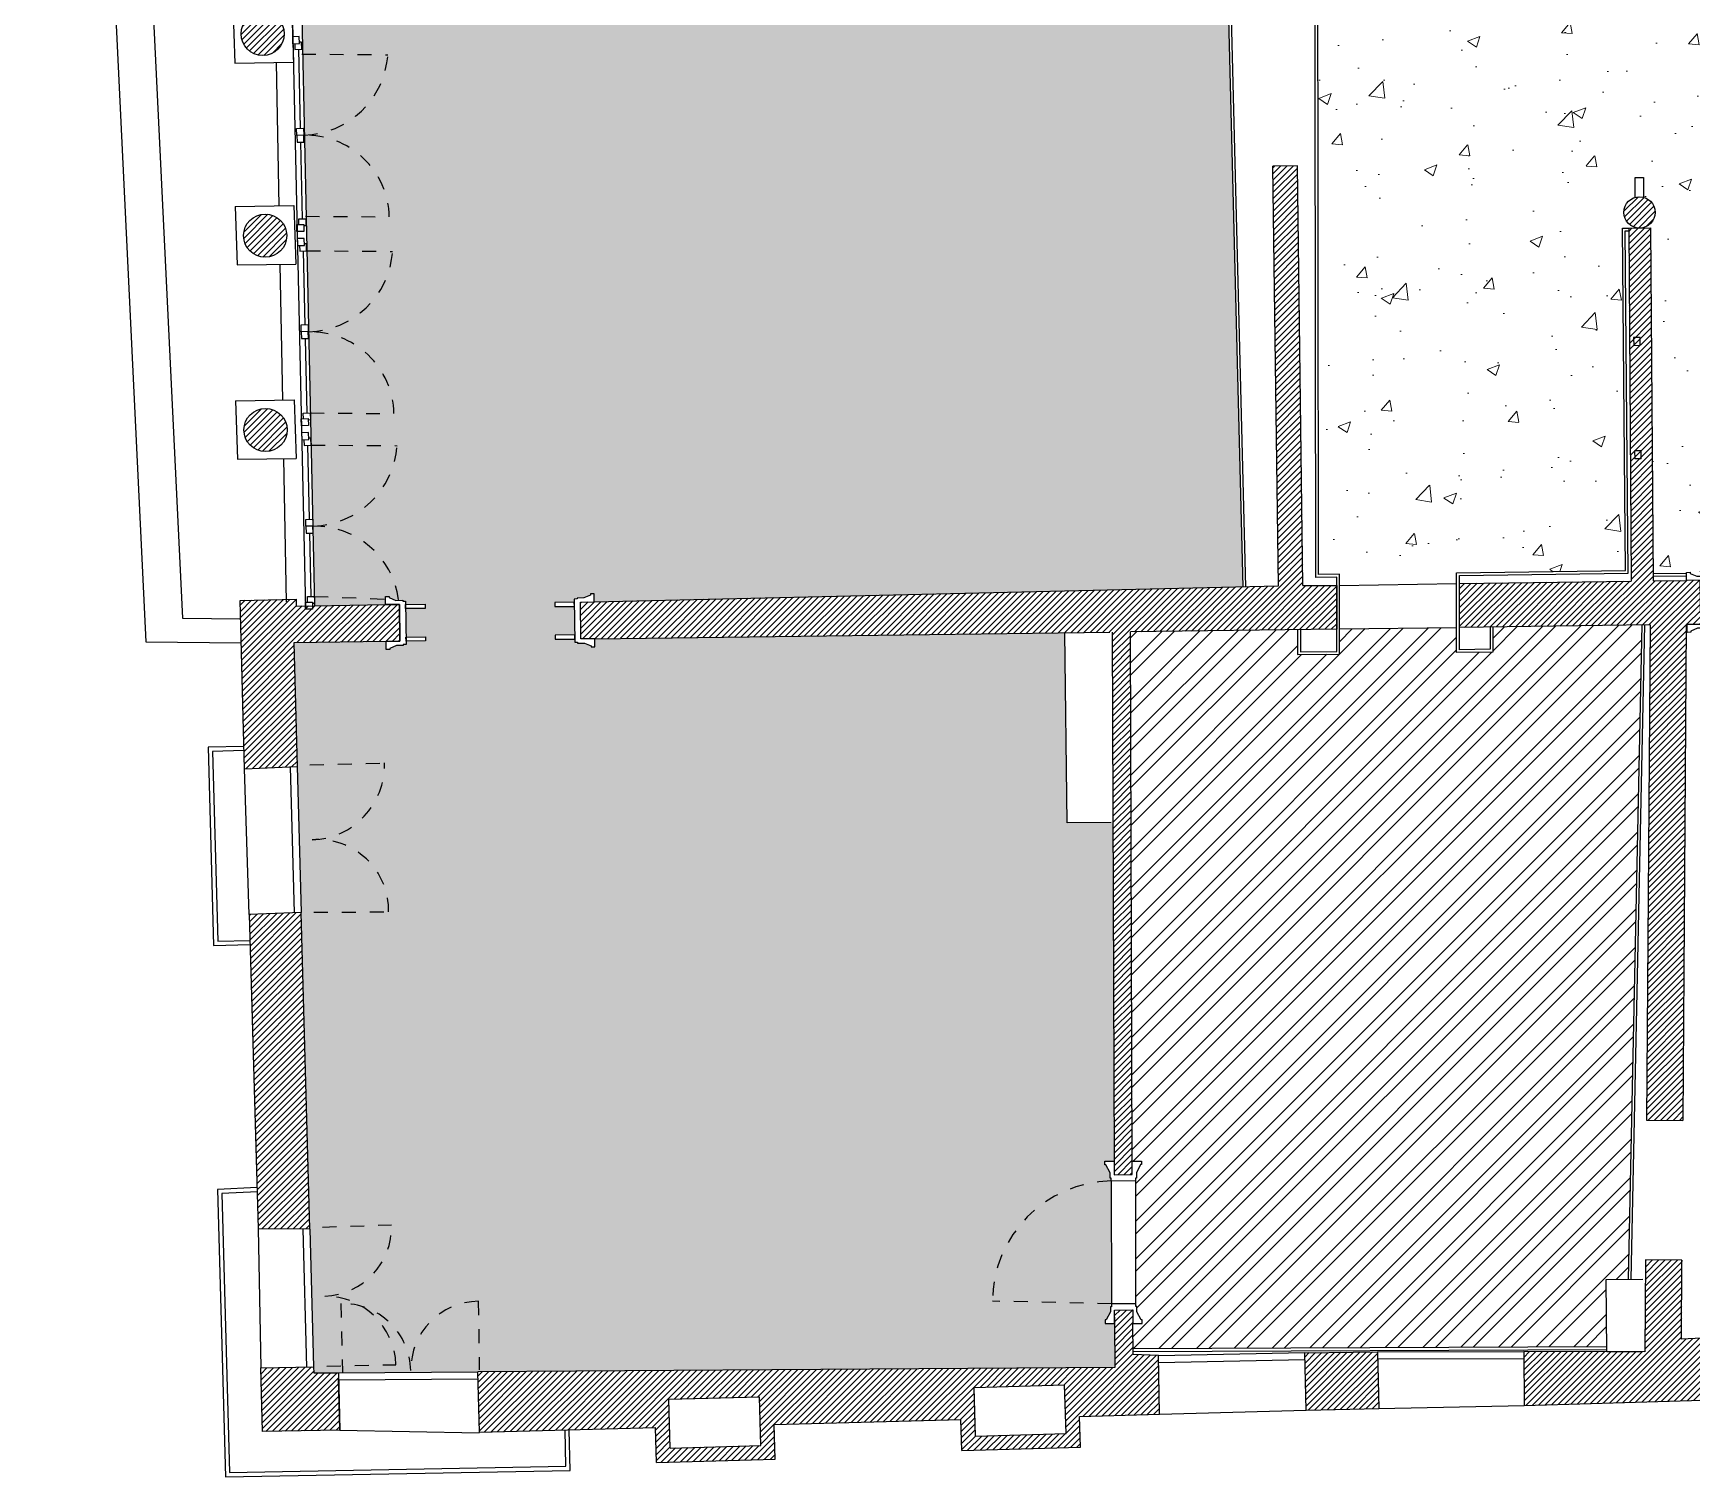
# Model space of a CAD drawing. Header units: millimetres. Extents: x -69 to 235, y 2 to 992.
# Drawn here: x 151.7 to 163.59, y 400.24 to 410.59 of the extents above; entities that cross this region are included whole.
import ezdxf

# ---------------------------------------------------------------- set-up
doc = ezdxf.new("R2010")
doc.units = ezdxf.units.MM
doc.header["$LTSCALE"] = 0.01
doc.linetypes.add('HIDDEN2', pattern=[4.7625, 3.175, -1.5875])
for name, color, linetype in [('ob_A_CONTROPARETI', 10, 'Continuous'), ('ob_A_linea_proiezione', 251, 'HIDDEN2'), ('ob_A_linea_v', 7, 'Continuous'), ('ob_A_linea_v2', 251, 'Continuous'), ('ob_A_muro', 1, 'Continuous'), ('ob_A_muro_r', 252, 'Continuous'), ('ob_A_pav moquette', 252, 'Continuous'), ('ob_A_rivestimento', 2, 'Continuous'), ('ob_A_serramento_vetro', 253, 'Continuous'), ('ob_cornici corrette', 3, 'Continuous'), ('ob_serramento_s', 3, 'Continuous')]:
    doc.layers.add(name, color=color, linetype=linetype)
doc.layers.add('ob_A_pav terrazzo', color=252, linetype='Continuous', lineweight=13)
pattern_1 = [(45, (0, -80), (-0.0224506403, 0.0224506403), [])]

# ---------------------------------------------------------------- blocks, each defined once
blk = doc.blocks.new('A$C2F806580')
at = {"layer": 'ob_cornici corrette'}
for points in [[(-0.096, 0.065), (0, 0.065), (0, -0.065), (-0.097, -0.065), (-0.097, -0.132), (-0.071, -0.132), (-0.071, -0.125), (-0.013, -0.094), (0.024, -0.094), (0.024, -0.087), (0.045, -0.087), (0.045, 0.087), (0.031, 0.087), (0.024, 0.087), (0.024, 0.094), (-0.013, 0.094), (-0.071, 0.125), (-0.071, 0.132), (-0.097, 0.132), (-0.096, 0.065)], [(1.067, 0.065), (0.97, 0.065), (0.97, -0.065), (1.067, -0.065), (1.067, -0.132), (1.042, -0.132), (1.042, -0.125), (0.983, -0.094), (0.946, -0.094), (0.946, -0.087), (0.925, -0.087), (0.925, 0.087), (0.94, 0.087), (0.946, 0.087), (0.946, 0.094), (0.983, 0.094), (1.042, 0.125), (1.042, 0.132), (1.067, 0.132), (1.067, 0.065)]]:
    blk.add_lwpolyline(points, close=True, dxfattribs=at)
blk = doc.blocks.new('A$C44A577F8')
at = {"layer": 'ob_cornici corrette'}
for points in [[(0.044, 0.18), (0.044, -0.18), (0.044, -0.18), (0.024, -0.18), (0.024, -0.187), (-0.025, -0.187), (-0.073, -0.207), (-0.073, -0.215), (-0.099, -0.215), (-0.099, -0.157), (0, -0.157), (0, 0.157), (-0.099, 0.157), (-0.099, 0.215), (-0.073, 0.215), (-0.073, 0.207), (-0.025, 0.187), (0.024, 0.187), (0.024, 0.18), (0.044, 0.18)], [(1.138, 0.18), (1.138, -0.18), (1.138, -0.18), (1.158, -0.18), (1.158, -0.187), (1.207, -0.187), (1.255, -0.207), (1.255, -0.215), (1.281, -0.215), (1.281, -0.157), (1.182, -0.157), (1.182, 0.157), (1.281, 0.157), (1.281, 0.215), (1.255, 0.215), (1.255, 0.207), (1.207, 0.187), (1.158, 0.187), (1.158, 0.18), (1.138, 0.18)]]:
    blk.add_lwpolyline(points, dxfattribs=at)
for points in [[(0.044, 0.157), (0.146, 0.157), (0.146, 0.127), (0.044, 0.127)], [(1.036, 0.157), (1.138, 0.157), (1.138, 0.127), (1.036, 0.127)]]:
    blk.add_lwpolyline(points, close=True, dxfattribs=at)

msp = doc.modelspace()

# ---------------------------------------------------------------- hatches: boundary and pattern name
at = {"layer": 'ob_A_muro_r'}
h = msp.add_hatch(dxfattribs=at)
h.set_pattern_fill('EARTH', color=256, scale=0.05)
h.paths.add_polyline_path([(160.6876, 418.3563), (160.4451, 418.3445), (160.4381, 418.5064), (160.458, 418.5073), (160.3847, 420.6474), (159.0698, 420.6474), (159.0698, 421.108), (154.9912, 421.119), (154.991, 421.061), (154.9652, 421.0612), (154.9652, 421.0691), (154.9169, 421.0892), (154.8481, 421.0894), (154.8481, 421.1194), (154.6862, 421.1196), (153.7862, 421.1225), (153.6227, 421.1227), (153.6226, 421.0997), (153.6026, 421.0997), (153.6026, 421.0927), (153.5537, 421.0929), (153.5053, 421.073), (153.5053, 421.065), (153.4795, 421.0651), (153.4796, 421.1231), (153.1447, 421.124), (153.4876, 415.045), (153.4876, 415.045), (153.4904, 414.9951), (153.5218, 414.4381), (153.8448, 414.4397), (153.8445, 414.4977), (153.8703, 414.4978), (153.8703, 414.4899), (153.9188, 414.4701), (153.9876, 414.4704), (153.9878, 414.4404), (154.1454, 414.4414), (154.1455, 414.4114), (153.9879, 414.4104), (153.9901, 413.9704), (154.1488, 413.9714), (154.149, 413.9414), (153.9903, 413.9404), (153.9904, 413.9174), (153.9704, 413.9173), (153.9704, 413.9103), (153.9215, 413.9101), (153.8733, 413.8899), (153.8734, 413.8819), (153.8475, 413.8817), (153.8472, 413.9397), (153.555, 413.9383), (153.7046, 407.0533), (153.7059, 407.0033), (153.7057, 407.0033), (153.717, 406.4825), (154.2258, 406.4905), (154.2251, 406.5485), (154.2509, 406.5488), (154.251, 406.5408), (154.2996, 406.5214), (154.3685, 406.5223), (154.3689, 406.4923), (154.5089, 406.4941), (154.5092, 406.4641), (154.3693, 406.4623), (154.3719, 406.2584), (154.5119, 406.2602), (154.5123, 406.2302), (154.3723, 406.2284), (154.3726, 406.2054), (154.3526, 406.2051), (154.3527, 406.1981), (154.3038, 406.1975), (154.2557, 406.1768), (154.2558, 406.1688), (154.23, 406.1685), (154.2293, 406.2261), (153.5682, 406.2178), (153.5921, 405.3294), (153.6207, 404.2838), (153.6829, 402.0166), (153.7095, 401.0262), (153.7116, 400.9838), (153.8889, 400.9838), (154.8883, 400.9912), (159.4534, 401.0223), (159.4525, 401.3377), (159.3856, 401.3374), (159.3856, 401.3626), (159.3928, 401.3626), (159.4231, 401.4215), (159.4229, 401.4792), (159.4302, 401.4792), (159.4272, 402.3802), (159.4199, 402.3802), (159.4198, 402.4169), (159.3891, 402.4756), (159.3819, 402.4756), (159.3818, 402.5008), (159.4486, 402.5009), (159.44, 404.9283), (159.1131, 404.9258), (159.0944, 406.2896), (155.7252, 406.2457), (155.7259, 406.1878), (155.7001, 406.1875), (155.7, 406.1955), (155.6514, 406.2149), (155.5826, 406.214), (155.5822, 406.244), (155.4422, 406.2422), (155.4418, 406.2722), (155.5818, 406.274), (155.5792, 406.478), (155.4392, 406.4762), (155.4388, 406.5061), (155.5788, 406.508), (155.5785, 406.531), (155.5985, 406.5312), (155.5984, 406.5382), (155.6473, 406.5388), (155.6953, 406.5595), (155.6952, 406.5674), (155.721, 406.5678), (155.7218, 406.5098), (160.3705, 406.6184), (160.1887, 413.8179), (155.3787, 413.8296), (155.3785, 413.8893), (155.3528, 413.8892), (155.3527, 413.8972), (155.3043, 413.9169), (155.2354, 413.9166), (155.2353, 413.9466), (155.049, 413.9454), (155.0488, 413.9754), (155.2351, 413.9766), (155.233, 414.4166), (155.0455, 414.4154), (155.0454, 414.4454), (155.2328, 414.4466), (155.2327, 414.4696), (155.2527, 414.4697), (155.2527, 414.4767), (155.3016, 414.4769), (155.3498, 414.4972), (155.3497, 414.5051), (155.3756, 414.5053), (155.3759, 414.4473), (160.5978, 414.4735), (160.5099, 417.0413), (160.4899, 417.0405), (160.4829, 417.2024), (160.7337, 417.2119), (160.7321, 417.2397)])
h = msp.add_hatch(dxfattribs=at)
h.set_pattern_fill('ANSI31', color=256, scale=0.01)
h.set_pattern_definition(pattern_1)
h.paths.add_polyline_path([(153.105, 411.7334), (153.4674, 411.7387), (153.4602, 412.054), (153.1, 412.0467)])
edge = h.paths.add_edge_path()
edge.add_arc((153.345, 410.582), 0.1547, 0, 360)
edge = h.paths.add_edge_path()
edge.add_arc((153.3626, 409.1355), 0.1547, 0, 360)
edge = h.paths.add_edge_path()
edge.add_arc((153.3652, 407.7429), 0.1547, 0, 360)
h.paths.add_polyline_path([(153.2139, 405.3144), (153.1827, 406.5209), (153.5842, 406.5291), (153.5842, 406.4804), (153.8539, 406.484), (154.325, 406.4918), (154.3284, 406.2278), (153.5682, 406.2178), (153.5921, 405.3294)])
h.paths.add_polyline_path([(153.6207, 404.2846), (153.248, 404.2698), (153.3127, 402.0185), (153.6829, 402.0166)])
h = msp.add_hatch(dxfattribs=at)
h.set_pattern_fill('ANSI31', color=256, scale=0.01)
h.set_pattern_definition(pattern_1)
h.paths.add_polyline_path([(161.0442, 406.6279), (160.8027, 406.6268), (160.7629, 409.6368), (160.5869, 409.6341), (160.6267, 406.6244), (155.6226, 406.5085), (155.6261, 406.2457), (159.4352, 406.294), (159.4489, 402.4044), (159.5791, 402.4048), (159.5653, 406.2957), (161.0442, 406.3158)])
h = msp.add_hatch(dxfattribs=at)
h.set_pattern_fill('ANSI31', color=256, scale=0.01)
h.set_pattern_definition(pattern_1)
h.paths.add_polyline_path([(163.3277, 409.3024, 1), (163.1027, 409.3024, 1)])
h = msp.add_hatch(dxfattribs=at)
h.set_pattern_fill('ANSI31', color=256, scale=0.01)
h.set_pattern_definition(pattern_1)
h.paths.add_polyline_path([(163.6511, 406.6653), (163.5519, 406.664), (163.3128, 406.6608), (163.2944, 409.1889), (163.1377, 409.1896), (163.1561, 406.6588), (161.9242, 406.642), (161.9242, 406.327), (163.2925, 406.3462), (163.2657, 402.7955), (163.5262, 402.7935), (163.5497, 406.3497), (163.6553, 406.3512)])
h = msp.add_hatch(dxfattribs=at)
h.set_pattern_fill('ANSI31', color=256, scale=0.01)
h.set_pattern_definition(pattern_1)
h.paths.add_polyline_path([(173.2991, 406.7959), (169.5861, 406.7457), (169.5903, 406.4315), (171.6893, 406.4599), (171.7968, 401.3659), (171.7029, 401.3626), (171.7252, 400.9148), (172.4764, 400.9486), (173.6154, 400.963), (173.6151, 401.2253), (172.0285, 401.185), (171.8653, 406.4623), (173.3034, 406.4818)])
h.paths.add_polyline_path([(170.6133, 401.3235), (170.136, 401.3064), (170.1586, 400.8552), (170.6361, 400.8677)])
h.paths.add_polyline_path([(166.9499, 401.242), (164.7041, 401.2528), (164.7076, 400.8096), (165.4799, 400.8062), (165.4781, 400.5967), (166.328, 400.5893), (166.3299, 400.8026), (166.9462, 400.7999)])
h.paths.add_polyline_path([(166.2289, 400.6902), (165.5789, 400.6958), (165.5832, 401.1877), (166.2332, 401.182)], flags=16)
h.paths.add_polyline_path([(163.6631, 401.2335), (163.5171, 401.2253), (163.5185, 401.7921), (163.2576, 401.7944), (163.2536, 401.1347), (162.3853, 401.136), (162.3888, 400.7489), (163.6677, 400.7892)])
h = msp.add_hatch(dxfattribs=at)
h.set_pattern_fill('ANSI32', color=256, scale=0.02)
h.paths.add_polyline_path([(163.2342, 406.3454), (162.1642, 406.3303), (162.1642, 406.1511), (161.9042, 406.1475), (161.9042, 406.3267), (161.0642, 406.3161), (161.0642, 406.1362), (160.7642, 406.1321), (160.7642, 406.312), (159.5653, 406.2958), (159.5788, 402.5015), (159.6457, 402.5017), (159.6457, 402.4765), (159.6385, 402.4765), (159.6082, 402.4175), (159.6084, 402.3598), (159.6041, 402.3598), (159.6041, 401.4798), (159.6041, 401.4588), (159.6114, 401.4588), (159.6115, 401.4221), (159.6422, 401.3634), (159.6494, 401.3634), (159.6495, 401.3382), (159.5827, 401.338), (159.5838, 401.1576), (162.9811, 401.1719), (162.9753, 401.6532), (163.1353, 401.6547)])
h = msp.add_hatch(dxfattribs=at)
h.set_pattern_fill('ANSI31', color=256, scale=0.01)
h.set_pattern_definition(pattern_1)
h.paths.add_polyline_path([(159.7667, 401.1086), (159.5841, 401.1155), (159.5828, 401.4346), (159.4517, 401.4342), (159.4534, 401.0223), (154.8883, 400.9912), (154.8985, 400.5592), (156.1613, 400.5916), (156.1685, 400.3417), (157.0181, 400.3659), (157.011, 400.614), (158.3508, 400.6492), (158.3571, 400.4271), (159.2067, 400.4513), (159.2005, 400.6716), (159.7745, 400.6867)])
h.paths.add_polyline_path([(158.4442, 400.8798), (159.094, 400.8983), (159.1039, 400.5484), (158.4542, 400.5299)], flags=16)
h.paths.add_polyline_path([(156.9053, 400.8129), (156.9153, 400.463), (156.2656, 400.4445), (156.2556, 400.7943)], flags=16)
h.paths.add_polyline_path([(161.3358, 401.1339), (160.8159, 401.1285), (160.8253, 400.7173), (161.3464, 400.7282)])
h = msp.add_hatch(dxfattribs=at)
h.set_pattern_fill('ANSI31', color=256, scale=0.01)
h.set_pattern_definition(pattern_1)
h.paths.add_polyline_path([(153.8889, 400.9838), (153.7116, 400.9838), (153.7095, 401.0262), (153.3317, 401.0195), (153.3445, 400.5635), (153.898, 400.5741)])
at = {"layer": 'ob_A_pav terrazzo'}
h = msp.add_hatch(dxfattribs=at)
h.set_pattern_fill('AR-CONC', color=256, scale=0.005)
h.paths.add_polyline_path([(175.1756, 410.3831), (175.1782, 410.3832), (175.1782, 410.3838, -0.4202458), (174.3727, 411.1556), (175.1795, 411.165), (175.2017, 410.4346), (175.2246, 410.4354), (175.2151, 411.2068), (175.1684, 411.2052), (175.1667, 411.2551), (175.2145, 411.2568), (175.2091, 411.6915), (175.1549, 411.6893), (175.1533, 411.7293), (175.1375, 411.7286), (175.1359, 411.7785), (174.3541, 411.7694, -0.407814), (175.1097, 412.56), (175.1123, 412.5601), (175.1123, 412.5607, -0.4202451), (174.3067, 413.3325), (175.0886, 413.3416), (175.0872, 413.3916), (175.1021, 413.392), (175.1007, 413.4321), (175.1507, 413.4338), (175.1363, 413.8542), (175.1329, 413.9534), (170.4733, 413.9526), (170.4727, 413.7501), (170.1401, 413.7501), (170.1401, 413.8988), (170.1401, 413.9525), (169.9643, 413.9525), (169.9643, 414.0024), (169.8334, 414.0024), (169.8334, 413.2653, -0.412979), (169.0934, 414.0021, -0.412979), (168.3534, 413.2653), (168.3534, 414.0021), (168.2225, 414.0021), (168.2225, 413.9522), (168.0425, 413.9521), (168.0425, 413.8987), (168.0425, 413.7501), (167.7099, 413.7501), (167.7093, 413.9521), (163.2597, 413.9513), (163.2785, 411.3764), (163.2001, 411.3759, -0.4163459), (163.3134, 411.2634, -0.3351639), (163.2317, 411.1552), (163.2326, 411.0417), (163.1726, 411.0412), (163.1717, 411.1547, -0.3392149), (163.0884, 411.2634, -0.4120844), (163.2001, 411.3759), (163.1218, 411.3753), (163.0713, 411.3749), (163.0506, 413.7747), (162.7333, 413.7748), (162.7326, 413.9041), (162.7026, 413.904), (162.7026, 413.9126), (162.6324, 413.9486), (162.5637, 413.9482), (162.5609, 414.5089), (162.5782, 414.509), (162.5859, 414.5103), (162.5859, 414.5176), (162.6296, 414.5179), (162.6994, 414.5545), (162.6994, 414.5631), (162.7294, 414.5633), (162.7296, 414.4837), (162.9275, 414.4847), (162.751, 418.5421), (162.7161, 418.5406), (162.7104, 418.6704), (163.096, 418.6872), (163.1017, 418.5573), (163.0667, 418.5558), (163.0691, 418.5019), (167.2828, 418.5105), (167.2828, 418.6755), (167.925, 418.6755), (167.9246, 418.7495), (167.9197, 419.83), (167.9188, 420.0293), (166.7853, 420.0251), (164.59, 420.0164), (164.5902, 419.9588), (164.5644, 419.9587), (164.5644, 419.9667), (164.516, 419.9865), (164.4471, 419.9862), (164.4471, 419.9932), (163.3331, 419.9889), (163.3331, 419.9819), (163.2842, 419.9817), (163.236, 419.9615), (163.236, 419.9535), (163.2102, 419.9534), (163.21, 420.011), (163.0385, 420.0104), (163.0446, 419.8705), (162.6589, 419.8537), (162.6533, 419.9836), (162.6882, 419.9851), (162.64, 421.0931), (162.4094, 421.0937), (162.4093, 421.0142), (162.3793, 421.0143), (162.3794, 421.0229), (162.3095, 421.0594), (162.2408, 421.0595), (162.2408, 421.0682), (161.0533, 421.0713), (161.0283, 421.0714), (161.0283, 421.0628), (160.9846, 421.0629), (160.9145, 421.0268), (160.9145, 421.0182), (160.8845, 421.0182), (160.8847, 421.0978), (160.6494, 421.0984), (160.7616, 418.5222), (160.7816, 418.5231), (160.7886, 418.3612), (160.725, 418.3581), (160.726, 418.3302), (160.7696, 417.2411), (160.7707, 417.2133), (160.8385, 417.2159), (160.8455, 417.054), (160.9035, 415.4345), (161.1508, 415.4441), (161.1881, 414.4761), (161.2926, 414.4766), (161.292, 414.5562), (161.322, 414.5563), (161.322, 414.5477), (161.3922, 414.5117), (161.4609, 414.5121), (161.4637, 413.9514), (161.4387, 413.9513), (161.4387, 413.9426), (161.395, 413.9424), (161.3252, 413.9058), (161.3252, 413.8972), (161.2953, 413.897), (161.2949, 413.9766), (161.2402, 413.9764), (161.2412, 413.7761), (160.9058, 413.7764), (160.914, 406.7058), (161.0642, 406.7079), (161.0642, 406.6284), (161.9041, 406.6416), (161.9041, 406.7192), (163.1141, 406.7356), (163.0926, 409.189), (163.1377, 409.1894), (163.216, 409.1899, -0.4163459), (163.1027, 409.3024, -0.3350524), (163.1844, 409.4106), (163.1834, 409.5513), (163.2434, 409.5513), (163.2444, 409.4111, -0.3392149), (163.3277, 409.3024, -0.4120844), (163.216, 409.1899), (163.2944, 409.1905), (163.3124, 406.7118), (163.551, 406.7146), (163.5513, 406.7147), (163.5512, 406.722), (163.577, 406.7223), (163.5771, 406.7143), (163.6257, 406.695), (163.6946, 406.6959), (163.695, 406.6659), (163.797, 406.6673), (164.6869, 406.6794), (164.7889, 406.6807), (164.7886, 406.7037), (164.8086, 406.704), (164.8085, 406.711), (164.8573, 406.7117), (164.9054, 406.7323), (164.9053, 406.7403), (164.9311, 406.7407), (164.9319, 406.6827), (168.3053, 406.7283), (168.3045, 406.7863), (168.3303, 406.7866), (168.3304, 406.7787), (168.379, 406.7593), (168.4479, 406.7603), (168.4483, 406.7303), (168.5503, 406.7316), (169.4402, 406.7437), (169.5422, 406.7451), (169.5419, 406.7681), (169.5619, 406.7683), (169.5618, 406.7753), (169.6106, 406.776), (169.6587, 406.7967), (169.6586, 406.8046), (169.6844, 406.805), (169.6852, 406.747), (169.7203, 406.7475), (169.719, 406.8032), (171.0945, 406.8223), (171.0904, 407.1229), (173.1323, 407.1506), (173.1364, 406.8506), (173.1369, 406.7937), (173.2, 406.7946), (173.1992, 406.8526), (173.225, 406.8529), (173.2252, 406.8449), (173.2737, 406.8256), (173.3426, 406.8265), (173.343, 406.7965), (173.445, 406.7979), (174.3349, 406.8099), (174.4369, 406.8113), (174.4366, 406.8343), (174.4566, 406.8346), (174.4565, 406.8416), (174.5054, 406.8423), (174.5534, 406.8629), (174.5533, 406.8709), (174.5792, 406.8713), (174.5799, 406.8133), (174.6231, 406.8138), (174.6223, 406.8731), (175.2767, 406.8823), (175.283, 407.0017), (175.2732, 407.0022), (175.274, 407.1159), (175.2887, 407.1162), (175.264, 408.1801), (175.2634, 408.2077, -0.4275244), (174.4386, 408.9786), (175.2425, 408.988), (175.242, 409.0285), (175.2344, 409.0282), (175.2326, 409.0782), (175.2414, 409.0785), (175.236, 409.513), (175.2209, 409.5124), (175.2192, 409.5524), (175.2034, 409.5516), (175.2019, 409.6016), (174.42, 409.5925, -0.407814)])
h.paths.add_polyline_path([(175.2219, 408.9878), (174.4386, 408.9786, 0.4204555), (175.2447, 408.2069), (175.2433, 408.258), (175.2442, 408.258)], flags=17)
h.paths.add_polyline_path([(175.1807, 410.3338), (175.1797, 410.3338), (175.1782, 410.3832, 0.4087808), (174.42, 409.5925), (175.2019, 409.6016), (175.2031, 409.6017)], flags=17)
h.paths.add_polyline_path([(174.3727, 411.1556, 0.4202458), (175.1782, 410.3838), (175.1767, 410.4337), (175.1545, 411.1647)], flags=17)
h.paths.add_polyline_path([(175.1141, 412.5107), (175.1138, 412.5107), (175.1123, 412.5601, 0.4087801), (174.3541, 411.7694), (175.1359, 411.7785), (175.1365, 411.7786)], flags=17)
h.paths.add_polyline_path([(174.3067, 413.3325, 0.4202451), (175.1123, 412.5607), (175.1107, 412.6107), (175.0886, 413.3416)], flags=17)

# ---------------------------------------------------------------- linework, layer by layer
at = {"layer": 'ob_A_CONTROPARETI'}
for points in [[(155.3783, 413.9473), (155.3787, 413.8296), (160.1887, 413.8179), (160.3705, 406.6184)], [(155.3983, 413.9474), (155.3986, 413.8495), (160.2081, 413.8378), (160.3905, 406.6189)], [(160.7642, 406.3105), (160.7642, 406.1321), (161.0642, 406.1362), (161.0642, 406.7079), (160.914, 406.7058), (160.9058, 413.7764), (161.2412, 413.7761)], [(160.7842, 406.3105), (160.7842, 406.1524), (161.0442, 406.1559), (161.0442, 406.6876), (160.894, 406.6856), (160.8858, 413.7964), (161.2211, 413.7961)], [(162.1642, 406.331), (162.1642, 406.1511), (161.9042, 406.1475), (161.9041, 406.7192), (163.1141, 406.7356), (163.0926, 409.189), (163.1377, 409.1894)], [(162.1442, 406.331), (162.1442, 406.1708), (161.9242, 406.1678), (161.9241, 406.6995), (163.1342, 406.7159), (163.1127, 409.1693), (163.1378, 409.1696)], [(163.551, 406.7146), (163.3124, 406.7118)], [(163.5513, 406.6946), (163.3125, 406.6918)], [(163.1353, 401.6547), (163.2342, 406.3454)], [(163.1553, 401.655), (163.2542, 406.3457)], [(159.5839, 401.1576), (162.9811, 401.1719)], [(159.584, 401.1376), (162.9812, 401.1519)]]:
    msp.add_lwpolyline(points, dxfattribs=at)
at = {"layer": 'ob_A_linea_proiezione'}
for p, q in [((163.2204, 408.405), (163.1729, 408.4045)), ((163.1729, 408.4045), (163.1734, 408.3466)), ((163.2208, 408.3472), (163.1734, 408.3466)), ((163.2208, 408.3472), (163.2204, 408.405)), ((163.2275, 407.5935), (163.18, 407.593)), ((163.18, 407.593), (163.1805, 407.5351)), ((163.228, 407.5357), (163.1805, 407.5351)), ((163.228, 407.5357), (163.2275, 407.5935)), ((153.6839, 405.3412), (154.2187, 405.3562)), ((153.7124, 404.2863), (154.2474, 404.2883)), ((153.7734, 402.0292), (154.2681, 402.0452)), ((153.9056, 401.4805), (153.9159, 400.9898)), ((154.8907, 401.4974), (154.8973, 401.0066)), ((153.8054, 401.0314), (154.3003, 401.0425))]:
    msp.add_line(p, q, dxfattribs=at)
for points in [[(153.6252, 410.4374), (154.2428, 410.4326)], [(153.6522, 409.2746), (154.2524, 409.2703)], [(153.6587, 409.0274), (154.2764, 409.0227)], [(153.6857, 407.8646), (154.2859, 407.8603)], [(153.6917, 407.6348), (154.3093, 407.6301)], [(153.7154, 406.5494), (154.3193, 406.5269)], [(159.4302, 401.4792), (158.5762, 401.4976)]]:
    msp.add_lwpolyline(points, dxfattribs=at)
for centre, radius, start, end in [((153.622, 410.4779), 0.6225, 271.6175, 355.82538), ((153.6527, 409.2562), 0.5998, 1.34562, 91.50379), ((153.6556, 409.068), 0.6225, 271.6175, 355.82538), ((153.6863, 407.8462), 0.5998, 1.34562, 91.50379), ((153.6885, 407.6754), 0.6225, 271.6175, 355.82538), ((153.7155, 406.4438), 0.6096, 7.83478, 91.12495), ((153.6806, 405.3425), 0.5382, 271.94561, 1.45474), ((153.7399, 404.2986), 0.5076, 358.83492, 94.62605), ((159.4434, 401.4922), 0.8672, 91.06538, 179.64156), ((153.7734, 402.0292), 0.495, 271.84953, 1.84953), ((153.7913, 401.0252), 0.5093, 1.94879, 90.22171), ((153.9159, 400.9898), 0.4908, 1.1957, 91.1957), ((154.8973, 401.0066), 0.4908, 90.7668, 180.7668)]:
    msp.add_arc(centre, radius, start, end, dxfattribs=at)
at = {"layer": 'ob_A_linea_v'}
for p, q in [((153.2097, 405.4747), (152.9541, 405.4681)), ((152.9541, 405.4681), (152.9929, 404.0471)), ((153.2097, 405.4447), (152.9849, 405.4389)), ((152.9849, 405.4389), (153.0221, 404.0779)), ((152.9929, 404.0471), (153.255, 404.0542)), ((153.0221, 404.0779), (153.2542, 404.0841))]:
    msp.add_line(p, q, dxfattribs=at)
for points in [[(152.4535, 421.3085), (151.6994, 421.2574), (152.1217, 414.223), (152.5078, 406.2244), (152.5078, 406.2244), (153.1904, 406.2173)], [(152.4569, 421.1309), (151.981, 421.0987), (152.3832, 414.3915), (152.7693, 406.3929), (152.7693, 406.3929), (153.1859, 406.3886)], [(153.3053, 402.3126), (153.0218, 402.2987), (153.0782, 400.2387), (155.5488, 400.2848), (155.5428, 400.5753)], [(153.3068, 402.2827), (153.0526, 402.2702), (153.1074, 400.2693), (155.5182, 400.3143), (155.5128, 400.5747)], [(163.2336, 401.1347), (162.9816, 401.1351), (162.9753, 401.6532), (163.238, 401.6557)]]:
    msp.add_lwpolyline(points, dxfattribs=at)
at = {"layer": 'ob_A_linea_v2'}
for p, q in [((153.248, 404.2698), (153.2139, 405.3144)), ((153.3127, 402.0185), (153.3317, 401.0195)), ((153.8971, 400.5726), (154.8976, 400.5546))]:
    msp.add_line(p, q, dxfattribs=at)
for points in [[(153.555, 413.9386), (153.717, 406.4815)], [(153.5029, 413.1519), (153.6525, 406.4591)], [(153.1305, 410.7918), (153.1445, 410.372)], [(153.5506, 410.7978), (153.5646, 410.378)], [(153.1445, 410.372), (153.5646, 410.378)], [(153.4412, 410.3762), (153.4603, 409.3498)], [(153.1481, 409.3453), (153.5682, 409.3514)], [(153.1481, 409.3453), (153.1621, 408.9255)], [(153.5682, 409.3514), (153.5822, 408.9315)], [(153.1621, 408.9255), (153.5822, 408.9315)], [(153.4682, 408.9299), (153.4863, 407.9575)], [(153.1508, 407.9527), (153.5708, 407.9588)], [(153.1508, 407.9527), (153.1648, 407.5329)], [(153.5708, 407.9588), (153.5848, 407.5389)], [(153.5708, 407.9588), (153.5848, 407.5389)], [(153.1648, 407.5329), (153.5848, 407.5389)], [(153.4942, 407.5376), (153.5134, 406.5096), (153.5134, 406.5096)], [(161.3464, 400.7282), (162.3888, 400.7489)], [(159.7745, 400.6867), (160.8253, 400.7173)]]:
    msp.add_lwpolyline(points, dxfattribs=at)
at = {"layer": 'ob_A_muro'}
for p, q in [((160.7629, 409.6368), (160.5869, 409.6341)), ((160.6267, 406.6244), (160.5869, 409.6341)), ((160.8027, 406.6268), (160.7629, 409.6368)), ((163.1377, 409.1894), (163.2944, 409.1905)), ((163.1377, 409.1894), (163.1561, 406.6588)), ((163.2944, 409.1905), (163.3128, 406.6608)), ((155.7218, 406.5098), (160.6267, 406.6244)), ((160.8027, 406.6268), (161.0442, 406.6279)), ((161.0442, 406.628), (161.0442, 406.3158)), ((161.9242, 406.642), (163.1561, 406.6588)), ((161.9242, 406.327), (161.9242, 406.642)), ((163.3128, 406.6608), (163.5519, 406.664)), ((153.5842, 406.4804), (154.2258, 406.4905)), ((161.0442, 406.3158), (159.5653, 406.2958)), ((163.2925, 406.3462), (161.9242, 406.327)), ((163.2925, 406.3462), (163.2657, 402.7955)), ((163.5497, 406.3481), (163.5262, 402.7935)), ((154.2293, 406.2261), (153.5682, 406.2178)), ((153.5682, 406.2178), (153.5921, 405.3294)), ((155.7252, 406.2457), (159.4174, 406.2938)), ((159.4352, 406.294), (159.4486, 402.5009)), ((159.5788, 402.5015), (159.5653, 406.2958)), ((153.2139, 405.3144), (153.5921, 405.3294)), ((153.6207, 404.2838), (153.248, 404.2698)), ((153.248, 404.2698), (153.3127, 402.0185)), ((153.6829, 402.0166), (153.6207, 404.2838)), ((163.2657, 402.7955), (163.5262, 402.7935)), ((153.3138, 402.0185), (153.6829, 402.0166)), ((163.5185, 401.7921), (163.5185, 401.7821)), ((159.4525, 401.3377), (159.4534, 401.0223)), ((159.5841, 401.1155), (159.5827, 401.338)), ((159.7667, 401.1086), (159.5841, 401.1155)), ((159.7745, 400.6867), (159.7667, 401.1086)), ((161.3358, 401.1339), (161.3464, 400.7282)), ((159.4534, 401.0223), (154.8883, 400.9912)), ((154.8985, 400.5592), (154.8883, 400.9912)), ((153.8979, 400.577), (153.8892, 400.9373)), ((158.4442, 400.8798), (159.094, 400.8983)), ((158.4542, 400.5299), (158.4442, 400.8798)), ((159.1039, 400.5484), (159.094, 400.8983)), ((156.2556, 400.7943), (156.9053, 400.8129)), ((156.2656, 400.4445), (156.2556, 400.7943)), ((156.9153, 400.463), (156.9053, 400.8129)), ((157.0181, 400.3659), (157.011, 400.614)), ((158.3571, 400.4271), (158.3508, 400.6492)), ((159.2067, 400.4513), (159.2005, 400.6716)), ((156.1685, 400.3417), (156.1613, 400.5916)), ((158.4542, 400.5299), (159.1039, 400.5484)), ((156.1685, 400.3417), (157.0181, 400.3659)), ((156.2656, 400.4445), (156.9153, 400.463)), ((158.3571, 400.4271), (159.2067, 400.4513))]:
    msp.add_line(p, q, dxfattribs=at)
for points in [[(163.5497, 406.3497), (163.6553, 406.3512), (163.6511, 406.6653), (163.5519, 406.664)], [(153.2139, 405.3144), (153.1825, 406.5209), (153.5842, 406.5291)], [(153.5842, 406.5291), (153.5842, 406.4804)], [(154.2258, 406.4905), (154.325, 406.4918), (154.3284, 406.2278), (154.2293, 406.2261)], [(155.7252, 406.2454), (155.6261, 406.2445), (155.6226, 406.5085), (155.7218, 406.5098)], [(159.4486, 402.5009), (159.4489, 402.4044), (159.5791, 402.4048), (159.5788, 402.5015)], [(163.2576, 401.7944), (163.2536, 401.1347), (162.3853, 401.136), (162.3888, 400.7489), (163.6677, 400.7892), (163.6631, 401.2335), (163.5171, 401.2253), (163.5185, 401.7921), (163.2576, 401.7944)], [(159.4525, 401.3377), (159.4522, 401.4342), (159.5824, 401.4346), (159.5827, 401.338)], [(160.8253, 400.7173), (160.8159, 401.1285), (161.3354, 401.1339)], [(153.7095, 401.0262), (153.7116, 400.9838), (153.8889, 400.9838), (153.898, 400.5741), (153.3445, 400.5635), (153.3317, 401.0195), (153.7095, 401.0262)], [(160.8253, 400.7173), (161.3464, 400.7282)], [(157.011, 400.614), (158.3508, 400.6492)], [(157.011, 400.614), (158.3508, 400.6492)], [(159.2005, 400.6716), (159.7745, 400.6867)], [(154.8985, 400.5592), (156.1613, 400.5916)]]:
    msp.add_lwpolyline(points, dxfattribs=at)
for centre, radius in [((153.345, 410.582), 0.1547), ((163.2152, 409.3024), 0.1125), ((153.3626, 409.1355), 0.1547), ((153.3652, 407.7429), 0.1547)]:
    msp.add_circle(centre, radius, dxfattribs=at)
at = {"layer": 'ob_A_pav moquette'}
for p, q in [((161.0642, 406.6284), (161.9041, 406.6416)), ((161.9241, 406.642), (161.9242, 406.642)), ((161.0642, 406.3161), (161.9042, 406.3267)), ((161.9242, 406.327), (161.9242, 406.327)), ((159.4272, 402.3592), (159.4302, 401.4792)), ((159.6041, 401.4798), (159.6041, 402.3598))]:
    msp.add_line(p, q, dxfattribs=at)
at = {"layer": 'ob_A_rivestimento'}
for p, q in [((159.1131, 404.9258), (159.0944, 406.2896)), ((159.4273, 404.9282), (159.1131, 404.9258))]:
    msp.add_line(p, q, dxfattribs=at)
at = {"layer": 'ob_A_serramento_vetro'}
for p, q in [((153.5421, 405.328), (153.5708, 404.2825)), ((153.5921, 405.3294), (153.6207, 404.2838)), ((153.6329, 402.0128), (153.6595, 401.0249)), ((153.6829, 402.0142), (153.7095, 401.0262)), ((159.7667, 401.1086), (160.816, 401.1289)), ((159.7677, 401.0586), (160.817, 401.0789)), ((161.3354, 401.1339), (162.3853, 401.136)), ((161.3355, 401.0839), (162.3854, 401.086)), ((153.8889, 400.9838), (154.8883, 400.9912)), ((153.8892, 400.9338), (154.8887, 400.9412))]:
    msp.add_line(p, q, dxfattribs=at)
at = {"layer": 'ob_cornici corrette'}
for points in [[(154.3686, 406.5153), (154.3726, 406.2054), (154.3726, 406.2054), (154.3526, 406.2051), (154.3527, 406.1981), (154.3038, 406.1975), (154.2557, 406.1768), (154.2558, 406.1688), (154.23, 406.1685), (154.2293, 406.2261), (154.3284, 406.2278), (154.325, 406.4918), (154.2258, 406.4905), (154.2251, 406.5485), (154.2509, 406.5488), (154.251, 406.5408), (154.2996, 406.5214), (154.3485, 406.5221), (154.3486, 406.5151), (154.3686, 406.5153)], [(155.5785, 406.531), (155.5825, 406.221), (155.5825, 406.221), (155.6025, 406.2212), (155.6026, 406.2142), (155.6514, 406.2149), (155.7, 406.1955), (155.7001, 406.1875), (155.7259, 406.1878), (155.7252, 406.2454), (155.6261, 406.2445), (155.6226, 406.5085), (155.7218, 406.5098), (155.721, 406.5678), (155.6952, 406.5674), (155.6953, 406.5595), (155.6473, 406.5388), (155.5984, 406.5382), (155.5985, 406.5312), (155.5785, 406.531)]]:
    msp.add_lwpolyline(points, dxfattribs=at)
for points in [[(154.3689, 406.4923), (154.5089, 406.4941), (154.5092, 406.4641), (154.3693, 406.4623)], [(155.5788, 406.508), (155.4388, 406.5061), (155.4392, 406.4762), (155.5792, 406.478)], [(154.3719, 406.2584), (154.5119, 406.2602), (154.5123, 406.2302), (154.3723, 406.2284)], [(155.5818, 406.274), (155.4418, 406.2722), (155.4422, 406.2422), (155.5822, 406.244)]]:
    msp.add_lwpolyline(points, close=True, dxfattribs=at)
at = {"layer": 'ob_serramento_s'}
for points in [[(153.5574, 410.5608), (153.5591, 410.5109), (153.6091, 410.5125), (153.6074, 410.5625)], [(153.5896, 409.8546), (153.5883, 409.9046), (153.6383, 409.9059), (153.6396, 409.8559)], [(153.5896, 409.8546), (153.5909, 409.8046), (153.6409, 409.8059), (153.6396, 409.8559)], [(153.5902, 409.1649), (153.5889, 409.2149), (153.6389, 409.2162), (153.6402, 409.1662)], [(153.5918, 409.1144), (153.5934, 409.0644), (153.6434, 409.0661), (153.6418, 409.1161)], [(153.6213, 408.4473), (153.62, 408.4973), (153.67, 408.4986), (153.6713, 408.4486)], [(153.6213, 408.4473), (153.6226, 408.3974), (153.6726, 408.3986), (153.6713, 408.4486)], [(153.6231, 407.7727), (153.6217, 407.8227), (153.6717, 407.824), (153.673, 407.7741)], [(153.6237, 407.7222), (153.6254, 407.6722), (153.6753, 407.6739), (153.6737, 407.7238)], [(153.6546, 407.052), (153.6533, 407.102), (153.7033, 407.1032), (153.7046, 407.0533)], [(153.6546, 407.052), (153.6559, 407.002), (153.7059, 407.0033), (153.7046, 407.0533)], [(153.6526, 406.4591), (153.6512, 406.5077), (153.7012, 406.5091), (153.7026, 406.4591)]]:
    msp.add_lwpolyline(points, close=True, dxfattribs=at)
for points in [[(153.5741, 410.5111), (153.5757, 410.4711), (153.6257, 410.4731), (153.6237, 410.5231), (153.6087, 410.5225)], [(153.6007, 410.4721), (153.6135, 409.9052)], [(153.6157, 409.8052), (153.6281, 409.2561)], [(163.1844, 409.4106), (163.1834, 409.5513), (163.2434, 409.5513), (163.2444, 409.4111)], [(153.6039, 409.2156), (153.6031, 409.2556), (153.6531, 409.2566), (153.6541, 409.2066), (153.6391, 409.2063)], [(153.6085, 409.0646), (153.6101, 409.0246), (153.66, 409.0267), (153.658, 409.0766), (153.643, 409.076)], [(153.6351, 409.0257), (153.6469, 408.4951)], [(153.6491, 408.3951), (153.6609, 407.8639)], [(153.6367, 407.8234), (153.6359, 407.8634), (153.6859, 407.8644), (153.6869, 407.8144), (153.6719, 407.8141)], [(153.6404, 407.6724), (153.642, 407.6324), (153.692, 407.6345), (153.6899, 407.6844), (153.6749, 407.6838)], [(153.667, 407.6334), (153.6785, 407.1026)], [(153.6807, 407.0026), (153.6905, 406.5492)], [(153.6662, 406.5084), (153.6654, 406.5484), (153.7154, 406.5494), (153.7164, 406.4994), (153.7014, 406.4991)]]:
    msp.add_lwpolyline(points, dxfattribs=at)

# ---------------------------------------------------------------- block references
at = {"layer": 'ob_A_muro'}
for name, p, rotation in [('A$C44A577F8', (163.6532, 406.5083), 0.775469593805856), ('A$C2F806580', (159.5173, 401.4344), 90.19046039987587)]:
    msp.add_blockref(name, p, dxfattribs=dict(at, rotation=rotation))

doc.saveas('drawing.dxf')
